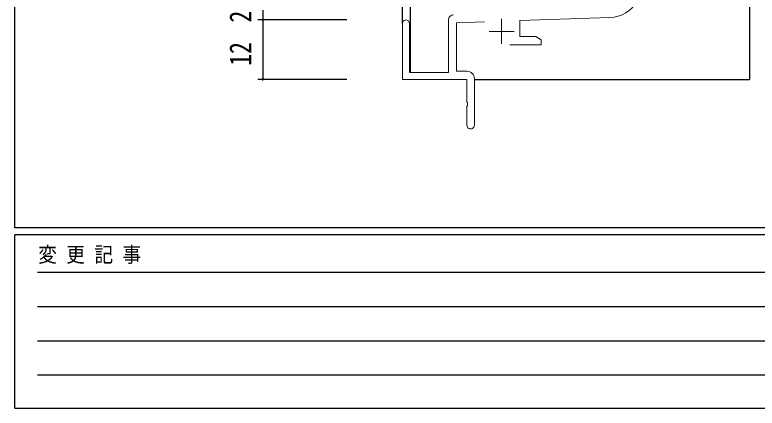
# Model space of a CAD drawing. Units: millimetres, scale not verified. Extents: x -1073 to 397, y -282 to 282.
# Drawn here: x -393.9 to -244.1, y -282.1 to -202.7 of the extents above; entities that cross this region are included whole.
import ezdxf
from ezdxf.enums import TextEntityAlignment as Align

# ---------------------------------------------------------------- set-up
doc = ezdxf.new("R2010")
doc.units = ezdxf.units.MM
doc.header["$LTSCALE"] = 2
doc.layers.add('0-2_YKK_11', color=7, linetype='Continuous', lineweight=18)
for name, color, linetype in [('0-3_YKK_12', 2, 'Continuous'), ('0-6_YKK_D', 6, 'Continuous'), ('0-7_YKK_ZWAK', 7, 'Continuous')]:
    doc.layers.add(name, color=color, linetype=linetype)
doc.styles.add('ＭＳ ゴシック', font='')
doc.styles.get('ＭＳ ゴシック').set_extended_font_data('MS Gothic')

msp = doc.modelspace()

# ---------------------------------------------------------------- linework, layer by layer
at = {"layer": '0-2_YKK_11', "color": 2}
for p, q in [((-295.7, -203.5), (-295.7, -208.5)), ((-298.2, -206), (-293.2, -206))]:
    msp.add_line(p, q, dxfattribs=at)
at = {"layer": '0-2_YKK_11'}
for p, q in [((-273.853, -203.194), (-292, -203.828)), ((-315.7, -215.7), (-315.7, -204.4)), ((-314.3, -204.4), (-314.3, -214.3)), ((-306.4, -214.3), (-306.4, -203.666)), ((-299.133, -204.077), (-304.77, -204.274)), ((-304.77, -204.274), (-304.77, -214.07)), ((-292, -203.828), (-292, -207.07)), ((-292, -207.07), (-288.791, -207.07)), ((-288.791, -207.07), (-287.7, -207.7)), ((-287.7, -207.7), (-287.7, -208.7)), ((-287.7, -208.7), (-294.05, -208.7)), ((-304.77, -214.07), (-302.7, -214.07)), ((-314.3, -214.3), (-306.4, -214.3)), ((-301.2, -215.57), (-301.2, -224.95)), ((-302.7, -215.7), (-315.7, -215.7)), ((-302.7, -220.242), (-302.7, -215.7)), ((-302.58, -220.425), (-302.7, -220.242)), ((-302.7, -221.158), (-302.58, -220.975)), ((-302.7, -224.95), (-302.7, -221.158)), ((-302.58, -220.975), (-302.58, -220.425))]:
    msp.add_line(p, q, dxfattribs=at)
for centre, radius, start, end in [((-274.084, -196.568), 6.63, 272, 330), ((-305.4, -203.666), 1, 91.99998, 180), ((-315, -204.4), 0.7, 359.99999, 180.00001), ((-302.7, -215.57), 1.5, 0.00001, 89.99999), ((-301.95, -224.95), 0.75, 179.99999, 0.00001)]:
    msp.add_arc(centre, radius, start, end, dxfattribs=at)
at = {"layer": '0-3_YKK_12'}
for p, q in [((-315.7, -204.4), (-315.7, -128.986)), ((-314.07, -214.3), (-314.07, -129.043)), ((-245.7, -200.2), (-245.7, -215.7)), ((-301.2, -215.7), (-245.7, -215.7))]:
    msp.add_line(p, q, dxfattribs=at)
at = {"layer": '0-6_YKK_D'}
for p, q in [((-343.9, -201.7), (-343.9, -203.7)), ((-326.9, -203.7), (-344.9, -203.7)), ((-326.9, -203.7), (-344.9, -203.7)), ((-343.9, -203.7), (-343.9, -215.7)), ((-326.9, -215.7), (-344.9, -215.7))]:
    msp.add_line(p, q, dxfattribs=at)
for centre, start, end in [((-343.9, -203.7), 90, 270), ((-343.9, -203.7), 90, 270), ((-343.9, -203.7), 270, 90), ((-343.9, -203.7), 270, 90), ((-343.9, -215.7), 90, 270), ((-343.9, -215.7), 270, 90)]:
    msp.add_arc(centre, 0.106, start, end, dxfattribs=at)
at = {"layer": '0-7_YKK_ZWAK'}
for p, q in [((-393.9, -245.7), (-393.9, 279.3)), ((376.1, -245.7), (-393.9, -245.7)), ((338.3, -247.1), (-393.9, -247.1)), ((-393.9, -282.1), (-393.9, -247.1)), ((-389.301, -254.612), (-141.109, -254.612)), ((-389.301, -261.541), (-141.109, -261.541)), ((-389.301, -268.47), (-141.109, -268.47)), ((-389.301, -275.398), (-141.109, -275.398)), ((-393.9, -282.1), (338.3, -282.1))]:
    msp.add_line(p, q, dxfattribs=at)

# ---------------------------------------------------------------- texts
at = {"layer": '0-6_YKK_D', "style": 'ＭＳ ゴシック', "width": 0.8}
for s, p in [('2', (-344.9, -204.235)), ('12', (-344.9, -212.953))]:
    msp.add_text(s, height=4.399, rotation=90, dxfattribs=at).set_placement(p, align=Align.BOTTOM_LEFT)
at = {"layer": '0-7_YKK_ZWAK', "style": 'ＭＳ ゴシック', "width": 0.9}
msp.add_text('変 更 記 事', height=3.079, dxfattribs=at).set_placement((-389.186, -253.547), align=Align.BOTTOM_LEFT)

doc.saveas('drawing.dxf')
